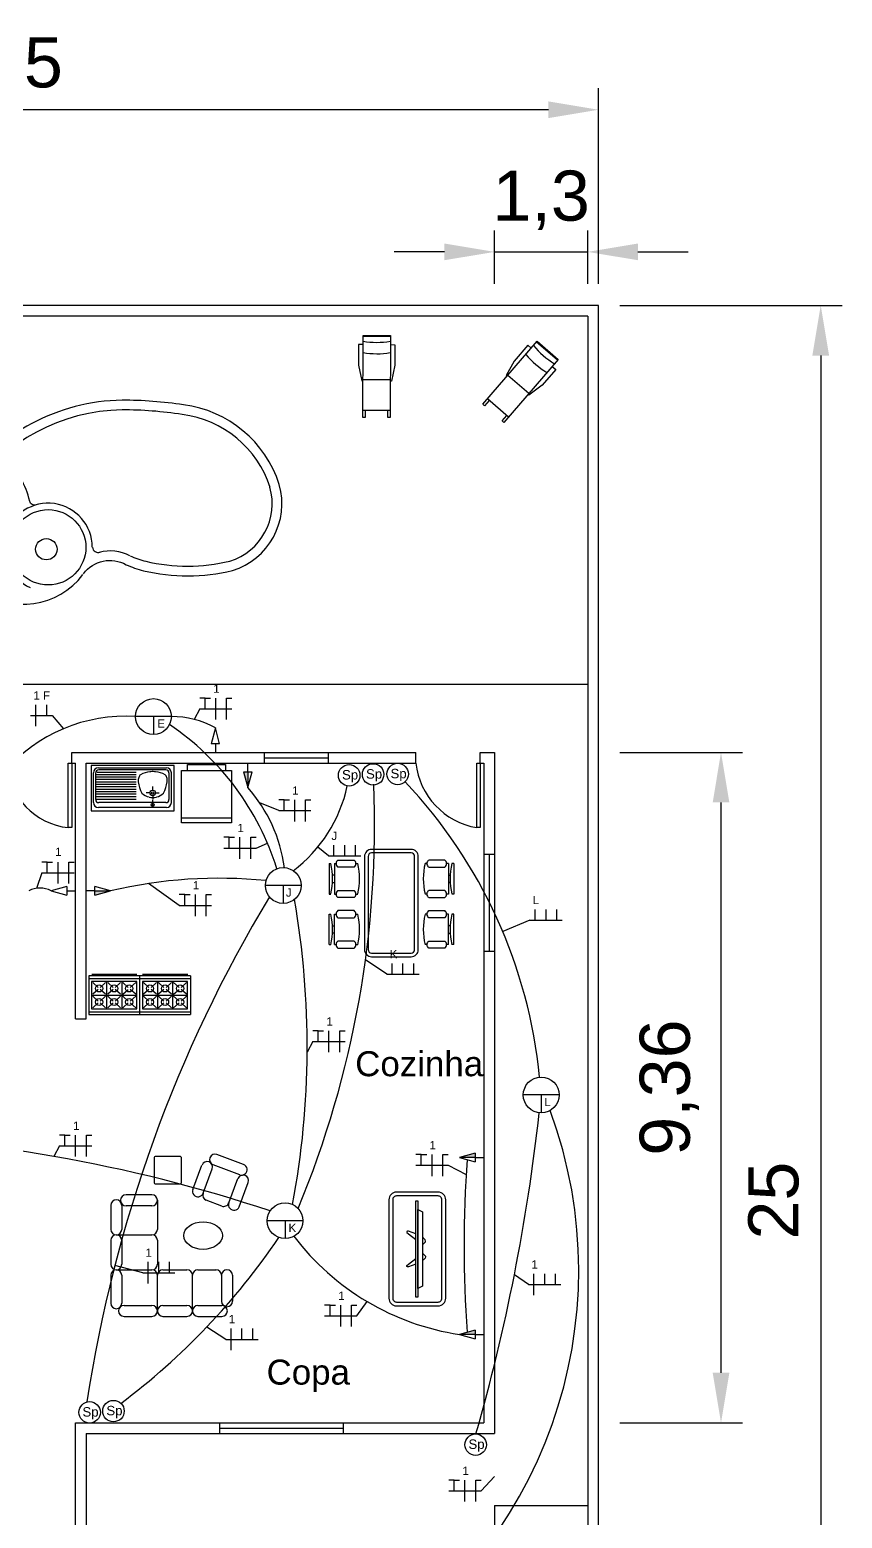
# Model space of a CAD drawing. Header units: millimetres. Extents: x 2979.6 to 3002.1, y 1616.9 to 1649.8.
# Drawn here: x 2990.79 to 3002.13, y 1628.97 to 1649.76 of the extents above; entities that cross this region are included whole.
import ezdxf

# ---------------------------------------------------------------- set-up
doc = ezdxf.new("R2010")
doc.units = ezdxf.units.MM
doc.linetypes.add('VERDECKT', pattern=[3, 2, -1])
for name, color, linetype in [('Civil', 7, 'Continuous'), ('Cotas', 1, 'Continuous'), ('Elétrico', 2, 'Continuous'), ('Fiação', 5, 'Continuous'), ('Objetos', 7, 'Continuous')]:
    doc.layers.add(name, color=color, linetype=linetype)
doc.styles.get("Standard").update_dxf_attribs({"font": 'arial.ttf'})
doc.dimstyles.new('ISO-25', dxfattribs={"dimtxt": 0.7, "dimasz": 0.7, "dimexe": 0.3, "dimexo": 0.3, "dimgap": 0.3, "dimtad": 1, "dimtxsty": 'Standard', "dimcen": 0.7, "dimclrd": 256, "dimclre": 256, "dimadec": 0, "dimazin": 0, "dimtfac": 1, "dimtmove": 0, "dimatfit": 3, "dimfxl": 1, "dimlwd": -1, "dimlwe": -1, "dimarcsym": 0})

# ---------------------------------------------------------------- blocks, each defined once
blk = doc.blocks.new('A$C73F10792')
for p, q in [((12.342, 11.073), (11.857, 11.256)), ((11.418, 10.62), (11.584, 11.062)), ((11.605, 10.549), (11.771, 10.992)), ((12.272, 10.886), (11.786, 11.068)), ((12.073, 10.373), (12.239, 10.815)), ((12.26, 10.303), (12.426, 10.745)), ((9.922, 10.328), (9.922, 9.891)), ((10.122, 10.328), (10.122, 9.891)), ((10.672, 10.52), (10.2, 10.52)), ((10.672, 10.32), (10.2, 10.32)), ((10.772, 10.422), (10.772, 9.891)), ((11.944, 10.315), (11.663, 10.42)), ((10.022, 9.791), (10.672, 9.791)), ((9.922, 9.691), (9.922, 9.254)), ((10.122, 9.691), (10.122, 9.254)), ((10.772, 9.691), (10.772, 9.254)), ((9.922, 9.054), (9.922, 8.544)), ((10.022, 9.154), (10.672, 9.154)), ((10.122, 9.054), (10.122, 8.544)), ((10.772, 8.404), (10.772, 9.054)), ((10.872, 9.154), (11.31, 9.154)), ((11.41, 8.404), (11.41, 9.054)), ((11.51, 9.154), (11.841, 9.154)), ((11.939, 9.054), (11.939, 8.581)), ((12.139, 9.054), (12.139, 8.581)), ((10.163, 8.504), (10.672, 8.504)), ((10.872, 8.504), (11.31, 8.504)), ((11.51, 8.504), (11.947, 8.504)), ((10.163, 8.304), (10.672, 8.304)), ((10.872, 8.304), (11.31, 8.304)), ((11.51, 8.304), (11.947, 8.304))]:
    blk.add_line(p, q)
blk.add_lwpolyline([(10.74, 10.719), (11.18, 10.719, 0.414214), (11.21, 10.749), (11.21, 11.189, 0.414214), (11.18, 11.219), (10.74, 11.219, 0.414214), (10.71, 11.189), (10.71, 10.749, 0.414214)], format="xyb", close=True)
for centre, start, end in [((11.678, 11.027), 339.3842, 159.3842), ((11.822, 11.162), 69.3842, 249.3842), ((12.333, 10.78), 339.3842, 159.3842), ((12.307, 10.979), 249.3842, 69.3842), ((11.511, 10.584), 159.3842, 339.3842), ((10.022, 10.328), 0, 180), ((10.2, 10.42), 90, 270), ((10.672, 10.42), 270, 90), ((11.698, 10.514), 159.3842, 249.3842), ((11.979, 10.408), 249.3842, 339.3842), ((12.166, 10.338), 159.3842, 339.3842), ((10.022, 9.891), 180, 0), ((10.022, 9.691), 0, 180), ((10.672, 9.891), 270, 0), ((10.672, 9.691), 0, 90), ((10.022, 9.254), 180, 0), ((10.672, 9.254), 270, 0), ((10.022, 9.054), 0, 180), ((10.672, 9.054), 0, 90), ((10.872, 9.054), 90, 180), ((11.31, 9.054), 0, 90), ((11.51, 9.054), 90, 180), ((11.839, 9.054), 0, 90), ((12.039, 9.054), 0, 180), ((10.022, 8.544), 180, 0), ((10.163, 8.404), 90, 270), ((10.672, 8.404), 270, 90), ((10.872, 8.404), 90, 270), ((11.31, 8.404), 270, 90), ((11.51, 8.404), 90, 270), ((12.039, 8.581), 180, 0), ((11.947, 8.404), 270, 90), ((11.947, 8.404), 270, 90)]:
    blk.add_arc(centre, 0.1, start, end)
blk.add_ellipse((11.604, 9.777), major_axis=(0.353, 0), ratio=0.710329)
blk = doc.blocks.new('SOL')
for p, q in [((-1.6476, -0.6048), (-1.6476, 0.0048)), ((-0.6316, 0.1064), (-0.9872, 0.0302)), ((-0.9872, 0.0302), (-0.9872, 0.0048)), ((-0.9618, -0.6048), (-0.9618, 0.0048)), ((-0.1744, 0.1064), (-0.6316, 0.1064)), ((-0.1744, 0.0048), (-0.1744, 0.1064)), ((0.0034, -0.6048), (0.0034, 0.0048)), ((-0.9872, -0.6302), (-0.9872, -0.6048)), ((-0.6316, -0.7064), (-0.9872, -0.6302)), ((-0.1744, -0.6048), (-0.1744, -0.7064)), ((-0.1744, -0.7064), (-0.6316, -0.7064))]:
    blk.add_line(p, q)
blk.add_lwpolyline([(-1.6476, -0.046), (-1.8, -0.046), (-1.8, 0.0048), (0.0288, 0.0048), (0.0288, -0.6048), (-1.8, -0.6048), (-1.8, -0.554), (-1.6476, -0.554)])
for centre in [(1.4512, -0.3), (1.7052, -0.3)]:
    blk.add_arc(centre, 1.829, 170.40687, 189.59313)
blk = doc.blocks.new('*D12')
at = {"layer": 'Cotas', "transparency": 16777216}
for p, q in [((2999.025, 1645.908), (3002.127, 1645.908)), ((3001.827, 1645.208), (3001.827, 1621.608)), ((2999.025, 1620.908), (3002.127, 1620.908))]:
    blk.add_line(p, q, dxfattribs=at)
for points in [[(3001.71, 1645.208), (3001.944, 1645.208), (3001.827, 1645.908)], [(3001.71, 1621.608), (3001.944, 1621.608), (3001.827, 1620.908)]]:
    blk.add_solid(points, dxfattribs=at)
at = {"layer": 'Defpoints', "color": 0, "transparency": 16777216}
for p in [(2998.725, 1645.908), (2998.725, 1620.908), (3001.827, 1620.908)]:
    blk.add_point(p, dxfattribs=at)
at = {"layer": 'Cotas', "color": 0, "transparency": 16777216, "insert": (3001.17, 1633.408), "char_height": 0.7, "width": 0.58281, "attachment_point": 5, "rotation": 90}
blk.add_mtext('25', dxfattribs=at)
blk = doc.blocks.new('*D13')
at = {"layer": 'Cotas', "transparency": 16777216}
for p, q in [((2983.725, 1646.208), (2983.725, 1648.94)), ((2998.725, 1646.208), (2998.725, 1648.94)), ((2998.025, 1648.64), (2984.425, 1648.64))]:
    blk.add_line(p, q, dxfattribs=at)
for points in [[(2984.425, 1648.757), (2984.425, 1648.523), (2983.725, 1648.64)], [(2998.025, 1648.757), (2998.025, 1648.523), (2998.725, 1648.64)]]:
    blk.add_solid(points, dxfattribs=at)
at = {"layer": 'Defpoints', "color": 0, "transparency": 16777216}
for p in [(2983.725, 1648.64), (2983.725, 1645.908), (2998.725, 1645.908)]:
    blk.add_point(p, dxfattribs=at)
at = {"layer": 'Cotas', "color": 0, "transparency": 16777216, "insert": (2990.705, 1649.297), "char_height": 0.7, "attachment_point": 5}
blk.add_mtext('15', dxfattribs=at)
blk = doc.blocks.new('*D21')
at = {"layer": 'Cotas', "transparency": 16777216}
for p, q in [((2999.025, 1639.667), (3000.735, 1639.667)), ((3000.435, 1638.967), (3000.435, 1631.005)), ((2999.025, 1630.305), (3000.735, 1630.305))]:
    blk.add_line(p, q, dxfattribs=at)
for points in [[(3000.319, 1638.967), (3000.552, 1638.967), (3000.435, 1639.667)], [(3000.319, 1631.005), (3000.552, 1631.005), (3000.435, 1630.305)]]:
    blk.add_solid(points, dxfattribs=at)
at = {"layer": 'Defpoints', "color": 0, "transparency": 16777216}
for p in [(2998.725, 1639.667), (2998.725, 1630.305), (3000.435, 1630.305)]:
    blk.add_point(p, dxfattribs=at)
at = {"layer": 'Cotas', "color": 0, "transparency": 16777216, "insert": (2999.715, 1634.986), "char_height": 0.7, "attachment_point": 5, "rotation": 90}
blk.add_mtext('9,36', dxfattribs=at)
blk = doc.blocks.new('*D22')
at = {"layer": 'Cotas', "transparency": 16777216}
for p, q in [((2997.275, 1646.208), (2997.275, 1646.955)), ((2998.575, 1646.208), (2998.575, 1646.955)), ((2996.575, 1646.655), (2995.875, 1646.655)), ((2997.275, 1646.655), (2998.575, 1646.655)), ((2999.275, 1646.655), (2999.975, 1646.655))]:
    blk.add_line(p, q, dxfattribs=at)
for points in [[(2996.575, 1646.772), (2996.575, 1646.539), (2997.275, 1646.655)], [(2999.275, 1646.772), (2999.275, 1646.539), (2998.575, 1646.655)]]:
    blk.add_solid(points, dxfattribs=at)
at = {"layer": 'Defpoints', "color": 0, "transparency": 16777216}
for p in [(2998.575, 1646.655), (2997.275, 1645.908), (2998.575, 1645.908)]:
    blk.add_point(p, dxfattribs=at)
at = {"layer": 'Cotas', "color": 0, "transparency": 16777216, "insert": (2997.925, 1647.376), "char_height": 0.7, "attachment_point": 5}
blk.add_mtext('1,3', dxfattribs=at)

msp = doc.modelspace()

# ---------------------------------------------------------------- hatches: boundary and pattern name
at = {"layer": 'Elétrico'}
h = msp.add_hatch(color=256, dxfattribs=at)
h.dxf.hatch_style = 1
h.paths.add_polyline_path([(2997.005, 1634.07), (2996.784, 1634.01), (2997.005, 1634.01)])
h.paths.add_polyline_path([(2997.005, 1631.599), (2996.784, 1631.539), (2997.005, 1631.539)])
h.paths.add_polyline_path([(2993.83, 1639.397), (2993.77, 1639.397), (2993.83, 1639.176)])
h.paths.add_polyline_path([(2991.916, 1637.733), (2991.695, 1637.733), (2991.695, 1637.673)])

# ---------------------------------------------------------------- linework, layer by layer
at = {"layer": 'Civil'}
for p, q in [((2998.725, 1645.908), (2983.725, 1645.908)), ((2998.725, 1620.908), (2998.725, 1645.908)), ((2998.575, 1645.758), (2983.875, 1645.758)), ((2998.575, 1645.758), (2998.575, 1621.058)), ((2988.906, 1640.617), (2998.575, 1640.617)), ((2991.375, 1639.517), (2991.375, 1639.667)), ((2991.375, 1639.667), (2996.175, 1639.667)), ((2994.057, 1639.667), (2994.057, 1639.517)), ((2994.957, 1639.517), (2994.957, 1639.667)), ((2996.175, 1639.517), (2996.175, 1639.667)), ((2997.075, 1639.517), (2997.075, 1639.667)), ((2997.075, 1639.667), (2997.275, 1639.667)), ((2997.275, 1639.667), (2997.275, 1630.155)), ((2991.325, 1638.617), (2991.325, 1639.517)), ((2991.325, 1639.517), (2991.375, 1639.517)), ((2991.375, 1639.517), (2991.425, 1639.517)), ((2991.375, 1639.517), (2991.375, 1638.617)), ((2991.425, 1635.948), (2991.425, 1639.517)), ((2991.575, 1639.517), (2996.175, 1639.517)), ((2991.575, 1635.948), (2991.575, 1639.517)), ((2994.057, 1639.592), (2994.957, 1639.592)), ((2997.025, 1638.617), (2997.025, 1639.517)), ((2997.025, 1639.517), (2997.075, 1639.517)), ((2997.075, 1639.517), (2997.125, 1639.517)), ((2997.075, 1639.517), (2997.075, 1638.617)), ((2997.125, 1639.517), (2997.125, 1630.305)), ((2991.375, 1638.617), (2991.325, 1638.617)), ((2997.075, 1638.617), (2997.025, 1638.617)), ((2997.132, 1638.244), (2997.275, 1638.244)), ((2997.204, 1636.893), (2997.204, 1638.244)), ((2997.132, 1636.893), (2997.275, 1636.893)), ((2991.425, 1635.948), (2991.575, 1635.948)), ((2991.425, 1630.305), (2997.125, 1630.305)), ((2991.425, 1624.467), (2991.425, 1630.305)), ((2993.434, 1630.305), (2993.434, 1630.155)), ((2995.167, 1630.155), (2995.167, 1630.305)), ((2991.575, 1630.155), (2997.275, 1630.155)), ((2991.575, 1630.155), (2991.575, 1624.467)), ((2993.434, 1630.23), (2995.167, 1630.23)), ((2997.275, 1629.149), (2997.275, 1623.367)), ((2997.275, 1629.149), (2998.575, 1629.149))]:
    msp.add_line(p, q, dxfattribs=at)
for centre, radius, start, end in [((2991.42, 1639.558), 0.946, 182.4842, 264.2427), ((2997.201, 1639.634), 1.033, 186.5427, 260.1841)]:
    msp.add_arc(centre, radius, start, end, dxfattribs=at)
at = {"layer": 'Elétrico'}
for p, q in [((2992.763, 1640.167), (2992.263, 1640.167)), ((2992.513, 1640.167), (2992.513, 1639.917)), ((2993.377, 1640.008), (2993.317, 1639.787)), ((2993.437, 1639.787), (2993.377, 1640.008)), ((2993.377, 1639.787), (2993.377, 1639.667)), ((2993.83, 1639.397), (2993.83, 1639.517)), ((2993.77, 1639.397), (2993.83, 1639.176)), ((2993.83, 1639.176), (2993.889, 1639.397)), ((2993.83, 1639.397), (2993.83, 1639.176)), ((2991.305, 1637.792), (2991.084, 1637.733)), ((2991.916, 1637.733), (2991.695, 1637.792)), ((2994.575, 1637.808), (2994.075, 1637.808)), ((2994.325, 1637.808), (2994.325, 1637.558)), ((2991.084, 1637.733), (2991.305, 1637.673)), ((2991.305, 1637.733), (2991.425, 1637.733)), ((2991.695, 1637.733), (2991.575, 1637.733)), ((2991.695, 1637.673), (2991.916, 1637.733)), ((2991.695, 1637.733), (2991.916, 1637.733)), ((2998.175, 1634.883), (2997.675, 1634.883)), ((2997.925, 1634.883), (2997.925, 1634.633)), ((2997.005, 1634.07), (2996.784, 1634.01)), ((2996.784, 1634.01), (2997.005, 1633.951)), ((2997.005, 1634.01), (2996.784, 1634.01)), ((2997.005, 1634.01), (2997.125, 1634.01)), ((2994.6, 1633.127), (2994.1, 1633.127)), ((2994.35, 1633.127), (2994.35, 1632.877)), ((2997.005, 1631.599), (2996.784, 1631.539)), ((2996.784, 1631.539), (2997.005, 1631.479)), ((2997.005, 1631.539), (2996.784, 1631.539)), ((2997.005, 1631.539), (2997.125, 1631.539))]:
    msp.add_line(p, q, dxfattribs=at)
for points in [[(2993.437, 1639.787), (2993.317, 1639.787)], [(2993.77, 1639.397), (2993.889, 1639.397)], [(2991.305, 1637.792), (2991.305, 1637.673)], [(2991.695, 1637.673), (2991.695, 1637.792)], [(2997.005, 1634.07), (2997.005, 1633.951)], [(2997.005, 1631.599), (2997.005, 1631.479)]]:
    msp.add_lwpolyline(points, dxfattribs=at)
for centre, radius in [((2992.513, 1640.167), 0.25), ((2995.245, 1639.347), 0.15), ((2995.579, 1639.359), 0.15), ((2995.922, 1639.364), 0.15), ((2994.325, 1637.808), 0.25), ((2997.925, 1634.883), 0.25), ((2994.35, 1633.127), 0.25), ((2991.622, 1630.451), 0.15), ((2991.955, 1630.469), 0.15), ((2997.01, 1630), 0.15)]:
    msp.add_circle(centre, radius, dxfattribs=at)
for centre, radius, start, end in [((2992.12, 1637.946), 2.225, 86.3359, 139.3754), ((2990.612, 1636.904), 3.8, 17.4276, 56.0131), ((2992.773, 1638.94), 1.227, 60.5086, 90.4887), ((2981.646, 1638.648), 13.953, 337.4527, 2.3624), ((2990.953, 1634.458), 6.982, 5.5403, 43.4059), ((2992.259, 1637.78), 2.101, 7.57, 41.6169), ((2993.253, 1639.619), 2.01, 307.0496, 347.9251), ((2990.929, 1637.446), 0.326, 61.72, 118.28), ((2993.424, 1631.385), 6.524, 84.1925, 103.366), ((3010.699, 1627.681), 19.335, 148.9646, 171.326), ((2982.64, 1635.554), 12.019, 349.4492, 9.8637), ((2992.01, 1632.436), 6.439, 300.6361, 20.2701), ((2970.816, 1637.638), 27.248, 344.0492, 353.6699), ((2987.613, 1613.742), 20.584, 71.5103, 88.8495), ((3012.655, 1632.775), 15.807, 175.6253, 184.3747), ((2986.192, 1638.373), 9.757, 306.9633, 325.8217), ((2997.321, 1635.074), 3.576, 217.2497, 261.3613)]:
    msp.add_arc(centre, radius, start, end, dxfattribs=at)
at = {"layer": 'Fiação'}
for p, q in [((2990.873, 1640.181), (2990.873, 1640.331)), ((2991.023, 1640.181), (2991.023, 1640.331)), ((2993.159, 1640.276), (2993.08, 1640.128)), ((2993.234, 1640.426), (2993.159, 1640.426)), ((2993.159, 1640.276), (2993.309, 1640.276)), ((2993.234, 1640.276), (2993.234, 1640.426)), ((2993.234, 1640.426), (2993.309, 1640.426)), ((2993.309, 1640.276), (2993.459, 1640.276)), ((2993.384, 1640.276), (2993.384, 1640.426)), ((2993.384, 1640.126), (2993.384, 1640.276)), ((2993.459, 1640.276), (2993.609, 1640.276)), ((2993.534, 1640.276), (2993.534, 1640.426)), ((2993.534, 1640.426), (2993.609, 1640.426)), ((2993.534, 1640.126), (2993.534, 1640.276)), ((2990.798, 1640.181), (2990.948, 1640.181)), ((2990.873, 1640.031), (2990.873, 1640.181)), ((2990.948, 1640.181), (2991.098, 1640.181)), ((2991.098, 1640.181), (2991.256, 1639.997)), ((2994.336, 1639.003), (2994.261, 1639.003)), ((2994.336, 1638.853), (2994.336, 1639.003)), ((2994.336, 1639.003), (2994.411, 1639.003)), ((2994.486, 1638.853), (2994.486, 1639.003)), ((2994.636, 1638.853), (2994.636, 1639.003)), ((2994.636, 1639.003), (2994.711, 1639.003)), ((2994.261, 1638.853), (2993.997, 1638.961)), ((2994.261, 1638.853), (2994.411, 1638.853)), ((2994.411, 1638.853), (2994.561, 1638.853)), ((2994.486, 1638.703), (2994.486, 1638.853)), ((2994.561, 1638.853), (2994.711, 1638.853)), ((2994.636, 1638.703), (2994.636, 1638.853)), ((2993.571, 1638.481), (2993.496, 1638.481)), ((2993.571, 1638.331), (2993.571, 1638.481)), ((2993.571, 1638.481), (2993.646, 1638.481)), ((2993.721, 1638.331), (2993.721, 1638.481)), ((2993.871, 1638.331), (2993.871, 1638.481)), ((2993.871, 1638.481), (2993.946, 1638.481)), ((2993.946, 1638.331), (2994.105, 1638.399)), ((2995.033, 1638.22), (2995.033, 1638.37)), ((2995.183, 1638.22), (2995.183, 1638.37)), ((2995.333, 1638.22), (2995.333, 1638.37)), ((2993.496, 1638.331), (2993.646, 1638.331)), ((2993.646, 1638.331), (2993.796, 1638.331)), ((2993.721, 1638.181), (2993.721, 1638.331)), ((2993.796, 1638.331), (2993.946, 1638.331)), ((2993.871, 1638.181), (2993.871, 1638.331)), ((2994.958, 1638.22), (2994.807, 1638.344)), ((2994.958, 1638.22), (2995.108, 1638.22)), ((2995.108, 1638.22), (2995.258, 1638.22)), ((2995.258, 1638.22), (2995.408, 1638.22)), ((2990.956, 1637.984), (2990.883, 1637.768)), ((2991.031, 1638.134), (2990.956, 1638.134)), ((2990.956, 1637.984), (2991.106, 1637.984)), ((2991.031, 1637.984), (2991.031, 1638.134)), ((2991.031, 1638.134), (2991.106, 1638.134)), ((2991.106, 1637.984), (2991.256, 1637.984)), ((2991.181, 1637.984), (2991.181, 1638.134)), ((2991.181, 1637.834), (2991.181, 1637.984)), ((2991.256, 1637.984), (2991.406, 1637.984)), ((2991.331, 1637.984), (2991.331, 1638.134)), ((2991.331, 1638.134), (2991.406, 1638.134)), ((2991.331, 1637.834), (2991.331, 1637.984)), ((2992.874, 1637.531), (2992.443, 1637.835)), ((2992.949, 1637.681), (2992.874, 1637.681)), ((2992.949, 1637.531), (2992.949, 1637.681)), ((2992.949, 1637.681), (2993.024, 1637.681)), ((2993.099, 1637.531), (2993.099, 1637.681)), ((2993.249, 1637.531), (2993.249, 1637.681)), ((2993.249, 1637.681), (2993.324, 1637.681)), ((2992.874, 1637.531), (2993.024, 1637.531)), ((2993.024, 1637.531), (2993.174, 1637.531)), ((2993.099, 1637.381), (2993.099, 1637.531)), ((2993.174, 1637.531), (2993.324, 1637.531)), ((2993.249, 1637.381), (2993.249, 1637.531)), ((2997.843, 1637.324), (2997.843, 1637.474)), ((2997.993, 1637.324), (2997.993, 1637.474)), ((2998.143, 1637.324), (2998.143, 1637.474)), ((2997.768, 1637.324), (2997.389, 1637.165)), ((2997.768, 1637.324), (2997.918, 1637.324)), ((2997.918, 1637.324), (2998.068, 1637.324)), ((2998.068, 1637.324), (2998.218, 1637.324)), ((2995.771, 1636.569), (2995.471, 1636.769)), ((2995.846, 1636.569), (2995.846, 1636.719)), ((2995.996, 1636.569), (2995.996, 1636.719)), ((2996.146, 1636.569), (2996.146, 1636.719)), ((2995.771, 1636.569), (2995.921, 1636.569)), ((2995.921, 1636.569), (2996.071, 1636.569)), ((2996.071, 1636.569), (2996.221, 1636.569)), ((2994.813, 1635.78), (2994.738, 1635.78)), ((2994.813, 1635.63), (2994.813, 1635.78)), ((2994.813, 1635.78), (2994.888, 1635.78)), ((2994.963, 1635.63), (2994.963, 1635.78)), ((2995.113, 1635.63), (2995.113, 1635.78)), ((2995.113, 1635.78), (2995.188, 1635.78)), ((2994.738, 1635.63), (2994.659, 1635.482)), ((2994.738, 1635.63), (2994.888, 1635.63)), ((2994.888, 1635.63), (2995.038, 1635.63)), ((2994.963, 1635.48), (2994.963, 1635.63)), ((2995.038, 1635.63), (2995.188, 1635.63)), ((2995.113, 1635.48), (2995.113, 1635.63)), ((2991.277, 1634.322), (2991.202, 1634.322)), ((2991.277, 1634.172), (2991.277, 1634.322)), ((2991.277, 1634.322), (2991.352, 1634.322)), ((2991.427, 1634.172), (2991.427, 1634.322)), ((2991.577, 1634.172), (2991.577, 1634.322)), ((2991.577, 1634.322), (2991.652, 1634.322)), ((2991.202, 1634.172), (2991.124, 1634.024)), ((2991.202, 1634.172), (2991.352, 1634.172)), ((2991.352, 1634.172), (2991.502, 1634.172)), ((2991.427, 1634.022), (2991.427, 1634.172)), ((2991.502, 1634.172), (2991.652, 1634.172)), ((2991.577, 1634.022), (2991.577, 1634.172)), ((2996.252, 1634.051), (2996.177, 1634.051)), ((2996.252, 1633.901), (2996.252, 1634.051)), ((2996.252, 1634.051), (2996.327, 1634.051)), ((2996.402, 1633.901), (2996.402, 1634.051)), ((2996.552, 1633.901), (2996.552, 1634.051)), ((2996.552, 1634.051), (2996.627, 1634.051)), ((2996.177, 1633.901), (2996.327, 1633.901)), ((2996.327, 1633.901), (2996.477, 1633.901)), ((2996.402, 1633.751), (2996.402, 1633.901)), ((2996.477, 1633.901), (2996.627, 1633.901)), ((2996.552, 1633.751), (2996.552, 1633.901)), ((2996.627, 1633.901), (2996.88, 1633.774)), ((2992.438, 1632.401), (2992.438, 1632.551)), ((2992.588, 1632.401), (2992.588, 1632.551)), ((2992.738, 1632.401), (2992.738, 1632.551)), ((2992.363, 1632.401), (2991.974, 1632.501)), ((2992.363, 1632.401), (2992.513, 1632.401)), ((2992.438, 1632.251), (2992.438, 1632.401)), ((2992.513, 1632.401), (2992.663, 1632.401)), ((2992.663, 1632.401), (2992.813, 1632.401)), ((2997.749, 1632.237), (2997.551, 1632.374)), ((2997.824, 1632.237), (2997.824, 1632.387)), ((2997.974, 1632.237), (2997.974, 1632.387)), ((2998.124, 1632.237), (2998.124, 1632.387)), ((2997.749, 1632.237), (2997.899, 1632.237)), ((2997.824, 1632.087), (2997.824, 1632.237)), ((2997.899, 1632.237), (2998.049, 1632.237)), ((2998.049, 1632.237), (2998.199, 1632.237)), ((2994.978, 1631.948), (2994.903, 1631.948)), ((2994.978, 1631.798), (2994.978, 1631.948)), ((2994.978, 1631.948), (2995.053, 1631.948)), ((2995.128, 1631.798), (2995.128, 1631.948)), ((2995.278, 1631.798), (2995.278, 1631.948)), ((2995.278, 1631.948), (2995.353, 1631.948)), ((2995.353, 1631.798), (2995.496, 1632)), ((2994.903, 1631.798), (2995.053, 1631.798)), ((2995.053, 1631.798), (2995.203, 1631.798)), ((2995.128, 1631.648), (2995.128, 1631.798)), ((2995.203, 1631.798), (2995.353, 1631.798)), ((2995.278, 1631.648), (2995.278, 1631.798)), ((2993.524, 1631.471), (2993.257, 1631.643)), ((2993.599, 1631.471), (2993.599, 1631.621)), ((2993.749, 1631.471), (2993.749, 1631.621)), ((2993.899, 1631.471), (2993.899, 1631.621)), ((2993.524, 1631.471), (2993.674, 1631.471)), ((2993.599, 1631.321), (2993.599, 1631.471)), ((2993.674, 1631.471), (2993.824, 1631.471)), ((2993.824, 1631.471), (2993.974, 1631.471)), ((2996.711, 1629.505), (2996.636, 1629.505)), ((2996.711, 1629.355), (2996.711, 1629.505)), ((2996.711, 1629.505), (2996.786, 1629.505)), ((2996.861, 1629.355), (2996.861, 1629.505)), ((2997.011, 1629.355), (2997.011, 1629.505)), ((2997.011, 1629.505), (2997.086, 1629.505)), ((2997.086, 1629.355), (2997.275, 1629.555)), ((2996.636, 1629.355), (2996.786, 1629.355)), ((2996.786, 1629.355), (2996.936, 1629.355)), ((2996.861, 1629.205), (2996.861, 1629.355)), ((2996.936, 1629.355), (2997.086, 1629.355)), ((2997.011, 1629.205), (2997.011, 1629.355))]:
    msp.add_line(p, q, dxfattribs=at)
at = {"layer": 'Objetos', "color": 7, "linetype": 'VERDECKT'}
for p, q in [((2992.801, 1639.482), (2991.646, 1639.482)), ((2991.646, 1639.482), (2991.646, 1638.852)), ((2992.801, 1638.852), (2992.801, 1639.482)), ((2991.646, 1638.852), (2992.801, 1638.852))]:
    msp.add_line(p, q, dxfattribs=at)
at = {"layer": 'Objetos', "color": 7, "linetype": 'Continuous'}
for p, q in [((2991.744, 1639.45), (2992.695, 1639.45)), ((2992.686, 1639.424), (2991.751, 1639.424)), ((2992.73, 1639.424), (2992.73, 1639.424)), ((2991.675, 1638.966), (2991.675, 1639.382)), ((2991.707, 1639.009), (2991.707, 1639.38)), ((2992.271, 1639.354), (2991.718, 1639.354)), ((2992.271, 1639.32), (2991.718, 1639.32)), ((2992.271, 1639.286), (2991.718, 1639.286)), ((2992.271, 1639.252), (2991.718, 1639.252)), ((2992.271, 1639.218), (2991.718, 1639.218)), ((2992.271, 1639.388), (2991.726, 1639.388)), ((2992.73, 1639.38), (2992.73, 1639.009)), ((2992.763, 1638.966), (2992.763, 1639.382)), ((2992.271, 1639.184), (2991.718, 1639.184)), ((2992.271, 1639.15), (2991.718, 1639.15)), ((2992.271, 1639.115), (2991.718, 1639.115)), ((2992.271, 1639.081), (2991.718, 1639.081)), ((2992.271, 1639.047), (2991.718, 1639.047)), ((2991.718, 1639.013), (2992.271, 1639.013)), ((2992.464, 1639.101), (2992.413, 1639.101)), ((2992.503, 1639.14), (2992.503, 1639.191)), ((2992.503, 1639.063), (2992.503, 1639.012)), ((2992.503, 1638.904), (2992.503, 1639.002)), ((2992.541, 1639.101), (2992.592, 1639.101)), ((2992.695, 1638.897), (2991.744, 1638.897)), ((2992.686, 1638.965), (2991.751, 1638.965))]:
    msp.add_line(p, q, dxfattribs=at)
at = {"layer": 'Objetos'}
for p, q in [((2992.904, 1638.683), (2992.904, 1639.413)), ((2992.904, 1639.413), (2993.601, 1639.413)), ((2992.987, 1639.496), (2993.518, 1639.496)), ((2992.987, 1639.413), (2992.987, 1639.496)), ((2993.518, 1639.496), (2993.518, 1639.413)), ((2993.601, 1639.413), (2993.601, 1638.683)), ((2993.601, 1638.746), (2992.904, 1638.746)), ((2993.601, 1638.683), (2992.904, 1638.683)), ((2991.61, 1636.546), (2991.61, 1636.006)), ((2992.32, 1636.546), (2991.61, 1636.546)), ((2992.32, 1636.506), (2991.61, 1636.506)), ((2992.281, 1636.563), (2991.652, 1636.563)), ((2992.32, 1636.546), (2992.32, 1636.006)), ((2992.32, 1636.546), (2992.32, 1636.006)), ((2993.03, 1636.546), (2992.32, 1636.546)), ((2993.03, 1636.506), (2992.32, 1636.506)), ((2992.991, 1636.563), (2992.362, 1636.563)), ((2993.03, 1636.546), (2993.03, 1636.006)), ((2992.28, 1636.466), (2991.65, 1636.466)), ((2991.65, 1636.466), (2991.65, 1636.086)), ((2991.74, 1636.385), (2991.665, 1636.453)), ((2991.74, 1636.358), (2991.665, 1636.29)), ((2991.845, 1636.453), (2991.77, 1636.385)), ((2991.845, 1636.29), (2991.77, 1636.358)), ((2991.86, 1636.466), (2991.86, 1636.086)), ((2991.95, 1636.385), (2991.875, 1636.453)), ((2991.95, 1636.358), (2991.875, 1636.29)), ((2992.055, 1636.453), (2991.98, 1636.385)), ((2992.055, 1636.29), (2991.98, 1636.358)), ((2992.07, 1636.466), (2992.07, 1636.086)), ((2992.16, 1636.385), (2992.085, 1636.453)), ((2992.085, 1636.29), (2992.16, 1636.358)), ((2992.19, 1636.385), (2992.265, 1636.453)), ((2992.265, 1636.29), (2992.19, 1636.358)), ((2992.28, 1636.086), (2992.28, 1636.466)), ((2992.99, 1636.466), (2992.36, 1636.466)), ((2992.36, 1636.466), (2992.36, 1636.086)), ((2992.45, 1636.385), (2992.375, 1636.453)), ((2992.45, 1636.358), (2992.375, 1636.29)), ((2992.555, 1636.453), (2992.48, 1636.385)), ((2992.555, 1636.29), (2992.48, 1636.358)), ((2992.57, 1636.466), (2992.57, 1636.086)), ((2992.66, 1636.385), (2992.585, 1636.453)), ((2992.66, 1636.358), (2992.585, 1636.29)), ((2992.765, 1636.453), (2992.69, 1636.385)), ((2992.765, 1636.29), (2992.69, 1636.358)), ((2992.78, 1636.466), (2992.78, 1636.086)), ((2992.87, 1636.385), (2992.795, 1636.453)), ((2992.795, 1636.29), (2992.87, 1636.358)), ((2992.9, 1636.385), (2992.975, 1636.453)), ((2992.975, 1636.29), (2992.9, 1636.358)), ((2992.99, 1636.086), (2992.99, 1636.466)), ((2991.65, 1636.276), (2992.28, 1636.276)), ((2991.65, 1636.086), (2992.28, 1636.086)), ((2991.665, 1636.263), (2991.74, 1636.195)), ((2991.74, 1636.195), (2991.665, 1636.263)), ((2991.665, 1636.1), (2991.74, 1636.168)), ((2991.77, 1636.195), (2991.845, 1636.263)), ((2991.77, 1636.168), (2991.845, 1636.1)), ((2991.845, 1636.1), (2991.77, 1636.168)), ((2991.875, 1636.263), (2991.95, 1636.195)), ((2991.95, 1636.195), (2991.875, 1636.263)), ((2991.875, 1636.1), (2991.95, 1636.168)), ((2991.98, 1636.195), (2992.055, 1636.263)), ((2991.98, 1636.168), (2992.055, 1636.1)), ((2992.055, 1636.1), (2991.98, 1636.168)), ((2992.085, 1636.263), (2992.16, 1636.195)), ((2992.085, 1636.1), (2992.16, 1636.168)), ((2992.19, 1636.195), (2992.265, 1636.263)), ((2992.19, 1636.168), (2992.265, 1636.1)), ((2992.36, 1636.276), (2992.99, 1636.276)), ((2992.36, 1636.086), (2992.99, 1636.086)), ((2992.375, 1636.263), (2992.45, 1636.195)), ((2992.45, 1636.195), (2992.375, 1636.263)), ((2992.375, 1636.1), (2992.45, 1636.168)), ((2992.48, 1636.195), (2992.555, 1636.263)), ((2992.48, 1636.168), (2992.555, 1636.1)), ((2992.555, 1636.1), (2992.48, 1636.168)), ((2992.585, 1636.263), (2992.66, 1636.195)), ((2992.66, 1636.195), (2992.585, 1636.263)), ((2992.585, 1636.1), (2992.66, 1636.168)), ((2992.69, 1636.195), (2992.765, 1636.263)), ((2992.69, 1636.168), (2992.765, 1636.1)), ((2992.765, 1636.1), (2992.69, 1636.168)), ((2992.795, 1636.263), (2992.87, 1636.195)), ((2992.795, 1636.1), (2992.87, 1636.168)), ((2992.9, 1636.195), (2992.975, 1636.263)), ((2992.9, 1636.168), (2992.975, 1636.1)), ((2991.61, 1636.046), (2992.32, 1636.046)), ((2991.61, 1636.006), (2992.32, 1636.006)), ((2992.32, 1636.046), (2993.03, 1636.046)), ((2992.32, 1636.006), (2993.03, 1636.006))]:
    msp.add_line(p, q, dxfattribs=at)
at = {"layer": 'Objetos', "linetype": 'Continuous'}
for p, q in [((2995.089, 1638.164), (2995.314, 1638.164)), ((2996.58, 1638.164), (2996.355, 1638.164)), ((2994.964, 1638.114), (2994.989, 1638.114)), ((2994.964, 1638.114), (2994.964, 1637.689)), ((2995.039, 1638.114), (2995.064, 1638.114)), ((2995.039, 1638.114), (2995.039, 1637.689)), ((2995.314, 1638.064), (2995.089, 1638.064)), ((2995.339, 1638.114), (2995.364, 1638.114)), ((2996.33, 1638.114), (2996.305, 1638.114)), ((2996.355, 1638.064), (2996.58, 1638.064)), ((2996.63, 1638.114), (2996.605, 1638.114)), ((2996.63, 1638.114), (2996.63, 1637.689)), ((2996.705, 1638.114), (2996.68, 1638.114)), ((2996.705, 1638.114), (2996.705, 1637.689)), ((2995.039, 1637.952), (2995.012, 1637.952)), ((2995.013, 1637.852), (2995.039, 1637.852)), ((2996.63, 1637.952), (2996.656, 1637.952)), ((2996.656, 1637.852), (2996.63, 1637.852)), ((2994.964, 1637.689), (2994.989, 1637.689)), ((2995.039, 1637.689), (2995.064, 1637.689)), ((2995.089, 1637.739), (2995.314, 1637.739)), ((2995.314, 1637.639), (2995.089, 1637.639)), ((2995.339, 1637.689), (2995.364, 1637.689)), ((2996.33, 1637.689), (2996.305, 1637.689)), ((2996.58, 1637.739), (2996.355, 1637.739)), ((2996.355, 1637.639), (2996.58, 1637.639)), ((2996.63, 1637.689), (2996.605, 1637.689)), ((2996.705, 1637.689), (2996.68, 1637.689)), ((2994.964, 1637.407), (2994.989, 1637.407)), ((2994.964, 1636.982), (2994.964, 1637.407)), ((2995.039, 1637.407), (2995.064, 1637.407)), ((2995.039, 1636.982), (2995.039, 1637.407)), ((2995.314, 1637.457), (2995.089, 1637.457)), ((2995.089, 1637.357), (2995.314, 1637.357)), ((2995.339, 1637.407), (2995.364, 1637.407)), ((2996.33, 1637.407), (2996.305, 1637.407)), ((2996.355, 1637.457), (2996.58, 1637.457)), ((2996.58, 1637.357), (2996.355, 1637.357)), ((2996.63, 1637.407), (2996.605, 1637.407)), ((2996.63, 1636.982), (2996.63, 1637.407)), ((2996.705, 1637.407), (2996.68, 1637.407)), ((2996.705, 1636.982), (2996.705, 1637.407)), ((2995.039, 1637.144), (2995.012, 1637.144)), ((2995.013, 1637.244), (2995.039, 1637.244)), ((2996.656, 1637.244), (2996.63, 1637.244)), ((2996.63, 1637.144), (2996.656, 1637.144)), ((2994.964, 1636.982), (2994.989, 1636.982)), ((2995.039, 1636.982), (2995.064, 1636.982)), ((2995.314, 1637.032), (2995.089, 1637.032)), ((2995.089, 1636.932), (2995.314, 1636.932)), ((2995.339, 1636.982), (2995.364, 1636.982)), ((2996.33, 1636.982), (2996.305, 1636.982)), ((2996.355, 1637.032), (2996.58, 1637.032)), ((2996.58, 1636.932), (2996.355, 1636.932)), ((2996.63, 1636.982), (2996.605, 1636.982)), ((2996.705, 1636.982), (2996.68, 1636.982))]:
    msp.add_line(p, q, dxfattribs=at)
at = {"layer": 'Objetos', "color": 0}
for points in [[(2991.538, 1642.162, -0.380033), (2992.132, 1642.287, 0.037351), (2992.373, 1642.204, 0.117864), (2993.615, 1642.206, 0.408321), (2994.27, 1643.407, 0.291488), (2992.932, 1644.519, 0.037415), (2992.075, 1644.585, 0.242452), (2989.848, 1643.393, 0.986671), (2991.529, 1642.149)], [(2994.141, 1643.365, 0.291807), (2992.913, 1644.385, 0.037439), (2992.076, 1644.45, 0.24247), (2989.959, 1643.315, 0.209904)], [(2990.875, 1643.123, -0.427366), (2990.786, 1643.172, 0.165766), (2990.431, 1643.757, -0.395555), (2990.43, 1643.834)], [(2992.186, 1642.411, 0.037083), (2992.406, 1642.335, 0.11728), (2993.579, 1642.337, 0.40696), (2994.139, 1643.37, 0.40696)]]:
    msp.add_lwpolyline(points, format="xyb", dxfattribs=at)
at = {"layer": 'Objetos'}
for points in [[(2996.209, 1636.913), (2996.209, 1638.213, 0.414214), (2996.109, 1638.313), (2995.559, 1638.313, 0.414214), (2995.459, 1638.213), (2995.459, 1636.913, 0.414214), (2995.559, 1636.813), (2996.109, 1636.813, 0.414214)], [(2996.159, 1636.913), (2996.159, 1638.213, 0.414214), (2996.109, 1638.263), (2995.559, 1638.263, 0.414214), (2995.509, 1638.213), (2995.509, 1636.913, 0.414214), (2995.559, 1636.863), (2996.109, 1636.863, 0.414214)], [(2996.593, 1632.045), (2996.593, 1633.42, 0.414214), (2996.487, 1633.526), (2995.905, 1633.526, 0.414214), (2995.8, 1633.42), (2995.8, 1632.045, 0.414214), (2995.905, 1631.939), (2996.487, 1631.939, 0.414214)], [(2996.54, 1632.045), (2996.54, 1633.42, 0.414214), (2996.487, 1633.473), (2995.905, 1633.473, 0.414214), (2995.853, 1633.42), (2995.853, 1632.045, 0.414214), (2995.905, 1631.992), (2996.487, 1631.992, 0.414214)]]:
    msp.add_lwpolyline(points, format="xyb", close=True, dxfattribs=at)
for points in [[(2996.203, 1633.407), (2996.203, 1632.058), (2996.175, 1632.058), (2996.175, 1633.407)], [(2996.27, 1633.252), (2996.27, 1632.214), (2996.203, 1632.181), (2996.203, 1633.285)]]:
    msp.add_lwpolyline(points, close=True, dxfattribs=at)
for points in [[(2996.175, 1632.944), (2996.174, 1632.944), (2996.071, 1632.982), (2996.058, 1632.981), (2996.05, 1632.976), (2996.05, 1632.965), (2996.072, 1632.945), (2996.175, 1632.865)], [(2996.27, 1632.79), (2996.291, 1632.815), (2996.31, 1632.831), (2996.312, 1632.84), (2996.305, 1632.86), (2996.283, 1632.882), (2996.27, 1632.891)], [(2996.175, 1632.521), (2996.174, 1632.521), (2996.071, 1632.483), (2996.058, 1632.484), (2996.05, 1632.489), (2996.05, 1632.5), (2996.072, 1632.52), (2996.175, 1632.599)], [(2996.27, 1632.675), (2996.291, 1632.649), (2996.31, 1632.633), (2996.312, 1632.625), (2996.305, 1632.605), (2996.283, 1632.583), (2996.27, 1632.574)]]:
    msp.add_lwpolyline(points, dxfattribs=at)
at = {"layer": 'Objetos', "color": 0}
for centre, radius in [((2991.044, 1642.53), 0.526), ((2991.018, 1642.504), 0.149)]:
    msp.add_circle(centre, radius, dxfattribs=at)
at = {"layer": 'Objetos', "color": 7, "linetype": 'Continuous'}
for centre, radius in [((2992.503, 1639.101), 0.0385), ((2992.503, 1639.101), 0.0154), ((2992.503, 1638.935), 0.0217)]:
    msp.add_circle(centre, radius, dxfattribs=at)
at = {"layer": 'Objetos'}
for centre in [(2991.755, 1636.371), (2991.965, 1636.371), (2992.175, 1636.371), (2992.465, 1636.371), (2992.675, 1636.371), (2992.885, 1636.371), (2991.755, 1636.181), (2991.965, 1636.181), (2992.175, 1636.181), (2992.465, 1636.181), (2992.675, 1636.181), (2992.885, 1636.181)]:
    msp.add_circle(centre, 0.05, dxfattribs=at)
at = {"layer": 'Objetos', "color": 0}
for centre, radius, start, end in [((2991.044, 1642.53), 0.616, 0, 245.8252), ((2991.743, 1642.541), 0.0826, 187.6146, 288.8963), ((2991.908, 1641.878), 0.601, 62.4637, 104.6903)]:
    msp.add_arc(centre, radius, start, end, dxfattribs=at)
at = {"layer": 'Objetos', "color": 7, "linetype": 'Continuous'}
for centre, radius, start, end in [((2991.744, 1639.382), 0.0683, 90, 180), ((2991.751, 1639.38), 0.0439, 90, 180), ((2992.686, 1639.424), 0.0439, 0, 0), ((2992.686, 1639.38), 0.0439, 0, 90), ((2992.695, 1639.382), 0.0683, 0, 90), ((2992.4, 1639.275), 0.101, 156.0138, 191.5331), ((2992.731, 1639.309), 0.433, 187.2003, 208.9912), ((2992.397, 1639.29), 0.0922, 134.8342, 163.5351), ((2992.471, 1639.132), 0.262, 91.6115, 121.9608), ((2992.503, 1639.253), 0.146, 99.7089, 105.6109), ((2992.503, 1639.156), 0.242, 80.4577, 95.9577), ((2992.536, 1639.132), 0.262, 58.0331, 88.3885), ((2992.275, 1639.309), 0.433, 331.0088, 352.7996), ((2992.61, 1639.29), 0.0922, 16.4649, 45.1658), ((2992.606, 1639.275), 0.101, 348.4706, 23.9786), ((2991.751, 1639.009), 0.0439, 180, 270), ((2992.503, 1639.253), 0.215, 225.5796, 256.5262), ((2992.503, 1639.212), 0.176, 253.2654, 286.7448), ((2992.504, 1639.253), 0.215, 283.4738, 314.4142), ((2992.686, 1639.009), 0.0439, 270, 360), ((2991.744, 1638.966), 0.0683, 180, 270), ((2992.695, 1638.966), 0.0683, 270, 360)]:
    msp.add_arc(centre, radius, start, end, dxfattribs=at)
at = {"layer": 'Objetos', "linetype": 'Continuous'}
for centre, radius, start, end in [((2995.126, 1638.114), 0.0625, 126.8699, 233.1301), ((2995.276, 1638.114), 0.0625, 306.8699, 53.1301), ((2996.392, 1638.114), 0.0625, 126.8699, 233.1301), ((2996.542, 1638.114), 0.0625, 306.8699, 53.1301), ((2994.098, 1637.902), 0.916, 346.5803, 13.4197), ((2994.473, 1637.902), 0.916, 346.5803, 13.4197), ((2997.196, 1637.902), 0.916, 166.5803, 193.4197), ((2997.571, 1637.902), 0.916, 166.5803, 193.4197), ((2995.126, 1637.689), 0.0625, 126.8699, 233.1301), ((2995.276, 1637.689), 0.0625, 306.8699, 53.1301), ((2996.392, 1637.689), 0.0625, 126.8699, 233.1301), ((2996.542, 1637.689), 0.0625, 306.8699, 53.1301), ((2994.098, 1637.194), 0.916, 346.5803, 13.4197), ((2995.126, 1637.407), 0.0625, 126.8699, 233.1301), ((2995.276, 1637.407), 0.0625, 306.8699, 53.1301), ((2994.473, 1637.194), 0.916, 346.5803, 13.4197), ((2997.196, 1637.194), 0.916, 166.5803, 193.4197), ((2996.392, 1637.407), 0.0625, 126.8699, 233.1301), ((2996.542, 1637.407), 0.0625, 306.8699, 53.1301), ((2997.571, 1637.194), 0.916, 166.5803, 193.4197), ((2995.126, 1636.982), 0.0625, 126.8699, 233.1301), ((2995.276, 1636.982), 0.0625, 306.8699, 53.1301), ((2996.392, 1636.982), 0.0625, 126.8699, 233.1301), ((2996.542, 1636.982), 0.0625, 306.8699, 53.1301)]:
    msp.add_arc(centre, radius, start, end, dxfattribs=at)

# ---------------------------------------------------------------- block references
at = {"layer": 'Objetos'}
for p, xscale, yscale, zscale, rotation in [((2995.442, 1645.47), 0.625285069176167, 0.625285069176167, 0.625285069176167, 89.82018612333444), ((2997.861, 1645.391), 0.6349592537186043, 0.6349592537186043, 0.6349592537186043, 49.18219635826222)]:
    msp.add_blockref('SOL', p, dxfattribs=dict(at, xscale=xscale, yscale=yscale, zscale=zscale, rotation=rotation))
at = {"layer": 'Objetos', "xscale": 0.7660386472422491, "yscale": 0.7660386472422491, "zscale": 0.7660386472422491}
msp.add_blockref('A$C73F10792', (2984.317, 1625.43), dxfattribs=at)

# ---------------------------------------------------------------- texts
at = {"layer": 'Civil'}
for s, p in [('Cozinha', (2995.329, 1635.145)), ('Copa', (2994.092, 1630.839))]:
    msp.add_text(s, height=0.3486, dxfattribs=at).set_placement(p)
at = {"layer": 'Elétrico', "char_height": 0.1319, "attachment_point": 1}
for insert in [(2995.145, 1639.42), (2995.48, 1639.432), (2995.822, 1639.437), (2991.522, 1630.524), (2991.856, 1630.542), (2996.91, 1630.073)]:
    msp.add_mtext('Sp', dxfattribs=dict(at, insert=insert))
at = {"layer": 'Fiação', "char_height": 0.115, "width": 0.18243, "attachment_point": 1}
for s, insert in [('1', (2990.837, 1640.519)), ('F', (2990.971, 1640.519)), ('1', (2993.348, 1640.614)), ('E', (2992.567, 1640.128)), ('1', (2994.45, 1639.191)), ('1', (2993.685, 1638.669)), ('J', (2994.997, 1638.558)), ('1', (2991.141, 1638.336)), ('1', (2993.063, 1637.869)), ('J', (2994.362, 1637.767)), ('L', (2997.807, 1637.663)), ('K', (2995.81, 1636.907)), ('1', (2994.927, 1635.968)), ('L', (2997.968, 1634.842)), ('1', (2991.391, 1634.511)), ('1', (2996.366, 1634.24)), ('K', (2994.398, 1633.085)), ('1', (2992.402, 1632.739)), ('1', (2997.788, 1632.575)), ('1', (2995.093, 1632.137)), ('1', (2993.563, 1631.81)), ('1', (2996.825, 1629.693))]:
    msp.add_mtext(s, dxfattribs=dict(at, insert=insert))

# ---------------------------------------------------------------- dimensions: what is measured, and where the dimension line sits
at = {"layer": 'Cotas'}
for base, p1, p2, picture, middle in [((2983.725, 1648.64), (2998.725, 1645.908), (2983.725, 1645.908), '*D13', (2990.705, 1648.64)), ((2998.575, 1646.655), (2997.275, 1645.908), (2998.575, 1645.908), '*D22', (2997.925, 1646.655))]:
    dim = msp.add_linear_dim(base=base, p1=p1, p2=p2, dimstyle='ISO-25', dxfattribs=at)
    dim.commit()
    dim.dimension.update_dxf_attribs({"geometry": picture, "text_midpoint": middle, "dimtype": 160})
dim = msp.add_linear_dim(base=(3001.827, 1620.908), p1=(2998.725, 1645.908), p2=(2998.725, 1620.908), angle=90, dimstyle='ISO-25', dxfattribs=at)
dim.commit()
dim.dimension.update_dxf_attribs({"geometry": '*D12', "text_midpoint": (3001.827, 1633.408), "dimtype": 160})
dim = msp.add_linear_dim(base=(3000.435, 1630.305), p1=(2998.725, 1639.667), p2=(2998.725, 1630.305), angle=90, dimstyle='ISO-25', dxfattribs=at)
dim.commit()
dim.dimension.update_dxf_attribs({"geometry": '*D21', "text_midpoint": (2999.715, 1634.986)})

doc.saveas('drawing.dxf')
